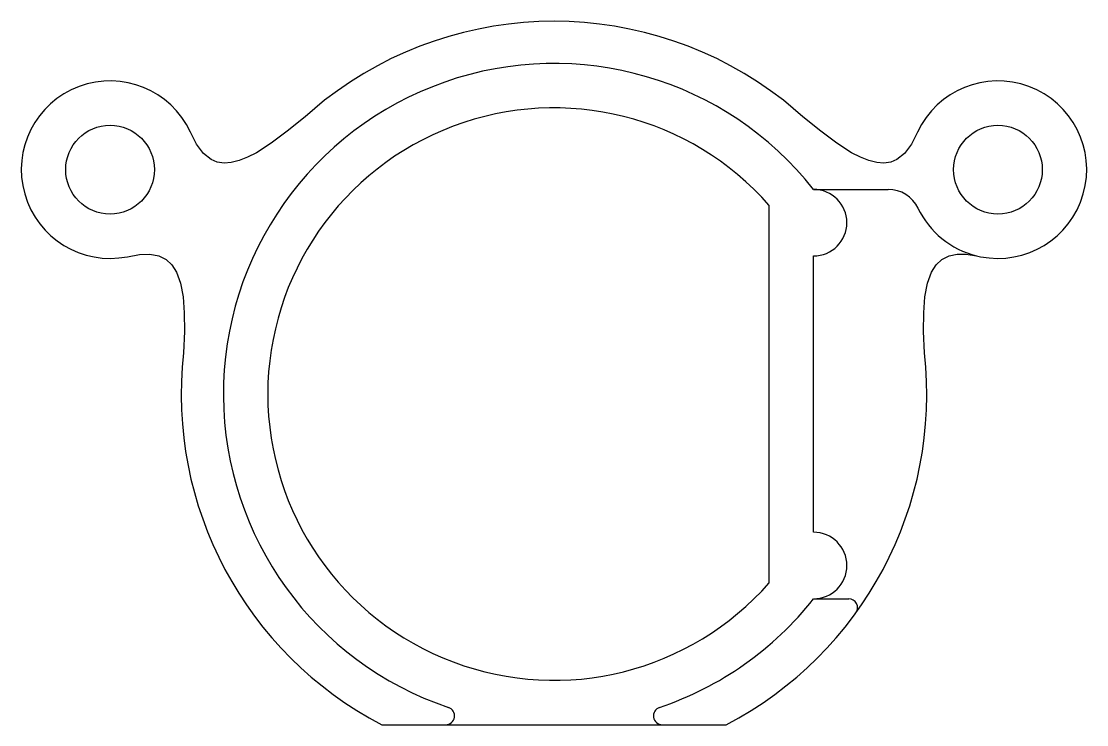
# Model space of a CAD drawing. Extents: x -12 to 12, y -7.5 to 8.4.
import ezdxf

# ---------------------------------------------------------------- set-up
doc = ezdxf.new("R2010")
doc.units = 0
doc.layers.get('0').update_dxf_attribs({"linetype": 'CONTINUOUS'})

msp = doc.modelspace()

# ---------------------------------------------------------------- linework, layer by layer
at = {"color": 7, "linetype": 'CONTINUOUS'}
for p, q in [((5.85, 4.613), (7.528, 4.613)), ((4.85, -4.252), (4.85, 4.252)), ((5.85, -3.113), (5.85, 3.113)), ((9.521, 3.117), (9.614, 3.097)), ((5.85, -4.613), (6.641, -4.613)), ((-3.883, -7.45), (3.883, -7.45))]:
    msp.add_line(p, q, dxfattribs=at)
for points in [[(-5.171, 6.621), (-5.61, 6.247), (-6.01, 5.922), (-6.375, 5.652), (-6.705, 5.441), (-6.907, 5.336), (-7.096, 5.261), (-7.272, 5.217), (-7.435, 5.206), (-7.587, 5.229), (-7.728, 5.287), (-7.9, 5.423), (-8.054, 5.629), (-8.193, 5.906)], [(8.193, 5.906), (8.054, 5.629), (7.9, 5.423), (7.728, 5.287), (7.587, 5.229), (7.435, 5.206), (7.272, 5.217), (7.096, 5.261), (6.907, 5.336), (6.705, 5.441), (6.375, 5.652), (6.01, 5.922), (5.61, 6.247), (5.171, 6.621)], [(-9.614, 3.097), (-9.34, 3.146), (-9.105, 3.152), (-8.907, 3.115), (-8.743, 3.035), (-8.61, 2.913), (-8.506, 2.75), (-8.415, 2.501), (-8.359, 2.193), (-8.332, 1.828), (-8.33, 1.408), (-8.349, 0.932)], [(8.349, 0.932), (8.33, 1.408), (8.332, 1.828), (8.359, 2.193), (8.415, 2.501), (8.506, 2.75), (8.61, 2.913), (8.743, 3.035), (8.907, 3.115), (9.082, 3.15), (9.286, 3.151), (9.521, 3.117)]]:
    msp.add_lwpolyline(points, dxfattribs=at)
for centre in [(-10.004, 5.058), (10.004, 5.058)]:
    msp.add_circle(centre, 1, dxfattribs=at)
for centre, radius, start, end in [((0, 0), 8.401, 52.0121, 127.9879), ((0, 0), 7.45, 38.2576, 251.3899), ((-10.004, 5.058), 2, 25.0922, 281.2668), ((10.004, 5.058), 2, 258.7332, 154.9078), ((0, 0), 6.45, 41.2415, 318.7585), ((5.85, 3.863), 0.75, 270, 90), ((7.528, 3.863), 0.75, 25.7581, 90), ((10.004, 5.058), 2, 205.7581, 256.0106), ((0, 0), 8.401, 173.6283, 242.4696), ((0, 0), 8.401, 297.5304, 6.3717), ((5.85, -3.863), 0.75, 270, 90), ((0, 0), 7.45, 288.6101, 321.7424), ((6.641, -4.813), 0.2, 324.0655, 90), ((-2.441, -7.25), 0.2, 270, 71.3899), ((2.441, -7.25), 0.2, 108.6101, 270)]:
    msp.add_arc(centre, radius, start, end, dxfattribs=at)

doc.saveas('drawing.dxf')
